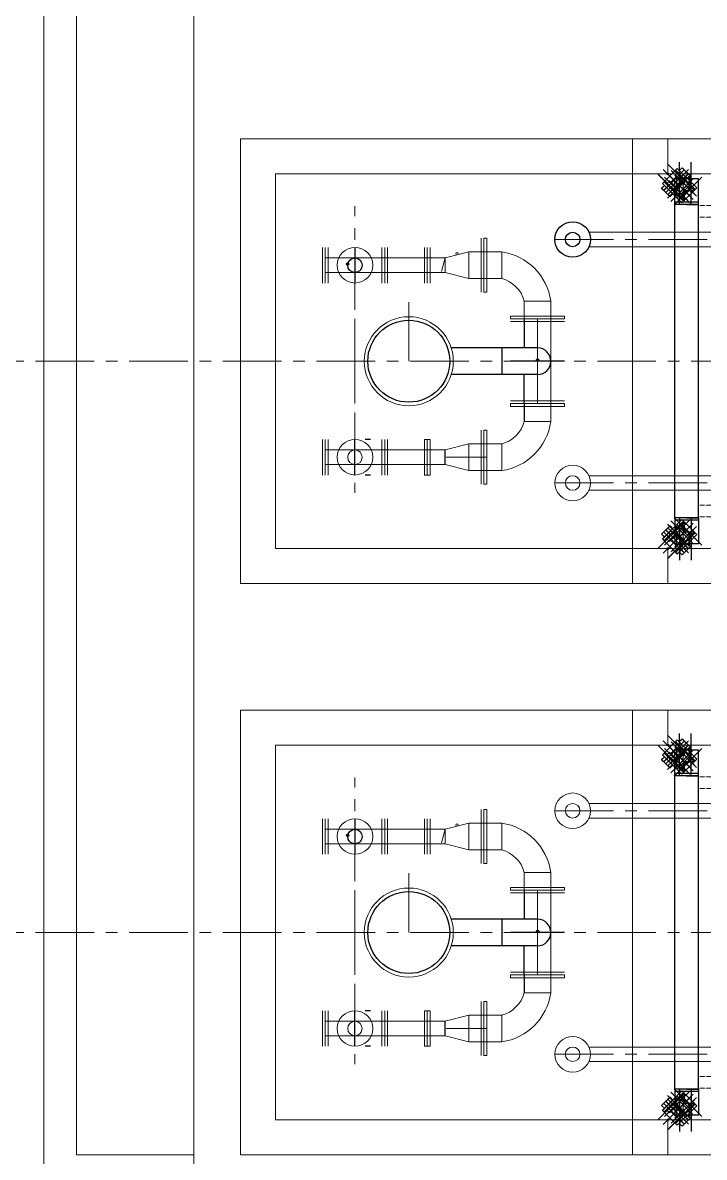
# Model space of a CAD drawing. Header units: inches. Extents: x 702888 to 852715, y 9845 to 271320.
# Drawn here: x 725723 to 728635, y 248924 to 253770 of the extents above; entities that cross this region are included whole.
import ezdxf

# ---------------------------------------------------------------- set-up
doc = ezdxf.new("R2010")
doc.units = ezdxf.units.IN
doc.header["$MEASUREMENT"] = 0
for name, pattern in [('CENTERX2', [4, 2.5, -0.5, 0.5, -0.5]), ('DASHED2', [0.375, 0.25, -0.125]), ('DASHEDX2', [1.5, 1, -0.5]), ('PHANTOM', [2.5, 1.25, -0.25, 0.25, -0.25, 0.25, -0.25])]:
    doc.linetypes.add(name, pattern=pattern)
doc.layers.get('0').update_dxf_attribs({"lineweight": 5})
for name, color, linetype in [('2 nb', 7, 'Continuous'), ('6nb', 230, 'Continuous'), ('stru pipe', 120, 'Continuous')]:
    doc.layers.add(name, color=color, linetype=linetype)
doc.layers.add('chain', color=2, linetype='Continuous', lineweight=5)

# ---------------------------------------------------------------- blocks, each defined once
blk = doc.blocks.new('A$C76b9bb42')
for p, q in [((14328.5667, 13988.6232), (14328.5667, 30625.3526)), ((14828.5667, 13988.6232), (14828.5667, 30550.7172)), ((15028.5667, 16428.6232), (15028.5667, 18328.6232)), ((15028.5667, 18328.6232), (31853.5667, 18328.6232)), ((15178.5667, 16578.6232), (15178.5667, 18178.6232)), ((15178.5667, 18178.6232), (31703.5667, 18178.6232)), ((15178.5667, 18178.6232), (15178.5667, 16578.6232)), ((16703.4794, 18178.6232), (16703.4794, 16578.6232)), ((31703.5667, 16578.6232), (15178.5667, 16578.6232)), ((31853.5667, 16428.6232), (15028.5667, 16428.6232)), ((15028.5667, 13988.6232), (15028.5667, 15888.6232)), ((15028.5667, 15888.6232), (31853.5667, 15888.6232)), ((15178.5667, 14138.6232), (15178.5667, 15738.6232)), ((15178.5667, 15738.6232), (31703.5667, 15738.6232)), ((15178.5667, 15738.6232), (15178.5667, 14138.6232)), ((16703.4794, 15738.6232), (16703.4794, 14138.6232)), ((31703.5667, 14138.6232), (15178.5667, 14138.6232)), ((31853.5667, 13988.6232), (15028.5667, 13988.6232))]:
    blk.add_line(p, q)
at = {"color": 3}
for p, q in [((16853.4794, 18328.6232), (16703.4794, 18328.6232)), ((16703.4794, 18328.6232), (16703.4794, 18178.6232)), ((16853.4794, 18328.6232), (16703.4794, 18328.6232)), ((16703.4794, 18328.6232), (16703.4794, 18178.6232)), ((16853.4794, 18178.6232), (16853.4794, 18328.6232)), ((16853.4794, 18178.6232), (16853.4794, 18328.6232)), ((16853.1372, 18221.0482), (16967.183, 18108.8272)), ((16703.4794, 18178.6232), (16853.4794, 18178.6232)), ((16703.4794, 18178.6232), (16853.4794, 18178.6232)), ((16811.0543, 18178.281), (16925.1001, 18066.06)), ((16815.5796, 18178.9094), (16813.4582, 18176.7881)), ((16922.3527, 18067.8937), (16813.4582, 18176.7881)), ((16849.5207, 18178.9094), (16815.5796, 18178.9094)), ((16943.5659, 18089.1069), (16834.6714, 18198.0013)), ((16836.7232, 18108.1286), (16923.6945, 18196.5141)), ((16845.633, 18099.3614), (16932.6043, 18187.7468)), ((16853.0562, 18175.3739), (16849.5207, 18178.9094)), ((16853.4794, 18178.6232), (16924.758, 18108.485)), ((16853.7633, 18217.0932), (16855.8847, 18219.2145)), ((16853.7633, 18217.0932), (16853.7633, 18183.1521)), ((16853.7633, 18178.9094), (16924.474, 18108.1988)), ((16854.5429, 18090.5941), (16941.5141, 18178.9796)), ((16964.7791, 18110.3201), (16855.8847, 18219.2145)), ((16893.7149, 18181.3843), (16883.8154, 18171.4848)), ((16886.9499, 18194.816), (16893.9637, 18201.9438)), ((16886.9499, 18194.816), (16949.3187, 18133.4451)), ((16887.3634, 18194.8318), (16894.4345, 18201.9029)), ((16887.3634, 18194.8318), (16970.4484, 18111.7468)), ((16893.9637, 18201.9438), (16956.3325, 18140.573)), ((16894.4345, 18201.9029), (16977.5195, 18118.8178)), ((16902.8736, 18193.1766), (16914.7847, 18205.2814)), ((16903.2733, 18193.064), (16915.2816, 18205.0724)), ((16905.041, 18177.1541), (16924.1205, 18196.2336)), ((16914.7847, 18205.2814), (16950.424, 18170.2123)), ((16915.2816, 18205.0724), (16950.637, 18169.717)), ((16922.7187, 18159.4765), (16941.7981, 18178.5559)), ((16839.6087, 18129.3995), (16827.6004, 18117.3911)), ((16839.7245, 18129.0007), (16827.8134, 18116.8959)), ((16837.841, 18145.3094), (16830.7699, 18138.2383)), ((16830.7699, 18138.2383), (16913.8549, 18055.1533)), ((16837.8285, 18144.8958), (16830.8147, 18137.7679)), ((16830.8147, 18137.7679), (16893.1834, 18076.3971)), ((16836.4392, 18108.5523), (16855.5186, 18127.6317)), ((16837.8285, 18144.8958), (16900.1973, 18083.5249)), ((16837.841, 18145.3094), (16920.926, 18062.2243)), ((16861.188, 18148.8574), (16851.2885, 18138.9579)), ((16894.422, 18115.6234), (16861.188, 18148.8574)), ((16889.4722, 18165.828), (16866.8448, 18143.2005)), ((16917.0494, 18138.2508), (16883.8154, 18171.4848)), ((16911.3925, 18143.9077), (16888.7651, 18121.2802)), ((16913.667, 18168.5016), (16916.7531, 18171.6379)), ((16913.8674, 18168.3028), (16916.9787, 18171.4141)), ((16926.9489, 18148.1503), (16917.0494, 18138.2508)), ((16938.5129, 18158.1075), (16950.424, 18170.2123)), ((16938.6286, 18157.7087), (16950.637, 18169.717)), ((16940.3964, 18141.7988), (16947.4675, 18148.8699)), ((16940.4089, 18142.2124), (16947.4227, 18149.3402)), ((16827.6004, 18117.3911), (16862.9557, 18082.0358)), ((16827.8134, 18116.8959), (16863.4527, 18081.8268)), ((16854.1169, 18090.8746), (16873.1963, 18109.9541)), ((16864.3699, 18118.8054), (16861.2587, 18115.6941)), ((16864.5703, 18118.6066), (16861.4843, 18115.4703)), ((16874.9641, 18094.0441), (16862.9557, 18082.0358)), ((16875.3638, 18093.9316), (16863.4527, 18081.8268)), ((16890.874, 18092.2764), (16883.8029, 18085.2053)), ((16891.2874, 18092.2922), (16884.2736, 18085.1643)), ((16894.422, 18115.6234), (16884.5225, 18105.7239)), ((16924.474, 18103.9561), (16920.9385, 18107.4917)), ((16924.474, 18103.9561), (16924.474, 18070.015)), ((16924.758, 18108.485), (16967.183, 18108.8272)), ((16925.1001, 18066.06), (16924.758, 18108.485)), ((16928.7167, 18108.1988), (16925.1811, 18111.7343)), ((16928.7167, 18108.1988), (16962.6578, 18108.1988)), ((16962.6578, 18108.1988), (16964.7791, 18110.3201)), ((16924.474, 18070.015), (16922.3527, 18067.8937)), ((16811.0543, 16578.9653), (16925.1001, 16691.1863)), ((16922.3527, 16689.3527), (16813.4582, 16580.4582)), ((16827.6004, 16639.8552), (16862.9557, 16675.2105)), ((16827.8134, 16640.3504), (16863.4527, 16675.4195)), ((16830.7699, 16619.008), (16913.8549, 16702.0931)), ((16830.8147, 16619.4784), (16893.1834, 16680.8493)), ((16837.8285, 16612.3505), (16900.1973, 16673.7214)), ((16837.841, 16611.937), (16920.926, 16695.022)), ((16874.9641, 16663.2022), (16862.9557, 16675.2105)), ((16875.3638, 16663.3147), (16863.4527, 16675.4195)), ((16890.874, 16664.97), (16883.8029, 16672.041)), ((16891.2874, 16664.9542), (16884.2736, 16672.082)), ((16924.474, 16687.2313), (16922.3527, 16689.3527)), ((16924.474, 16653.2902), (16924.474, 16687.2313)), ((16925.1001, 16691.1863), (16924.758, 16648.7613)), ((16839.6087, 16627.8468), (16827.6004, 16639.8552)), ((16839.7245, 16628.2457), (16827.8134, 16640.3504)), ((16943.5659, 16668.1395), (16834.6714, 16559.245)), ((16836.4392, 16648.694), (16855.5186, 16629.6146)), ((16836.7232, 16649.1177), (16923.6945, 16560.7322)), ((16845.633, 16657.885), (16932.6043, 16569.4995)), ((16853.1372, 16536.1981), (16967.183, 16648.4192)), ((16853.4794, 16578.6232), (16924.758, 16648.7613)), ((16853.7633, 16578.3369), (16924.474, 16649.0476)), ((16854.1169, 16666.3717), (16873.1963, 16647.2923)), ((16854.5429, 16666.6522), (16941.5141, 16578.2668)), ((16964.7791, 16646.9263), (16855.8847, 16538.0318)), ((16894.422, 16641.623), (16861.188, 16608.3889)), ((16864.3699, 16638.441), (16861.2587, 16641.5523)), ((16864.5703, 16638.6398), (16861.4843, 16641.776)), ((16894.422, 16641.623), (16884.5225, 16651.5225)), ((16886.9499, 16562.4304), (16949.3187, 16623.8012)), ((16887.3634, 16562.4145), (16970.4484, 16645.4996)), ((16911.3925, 16613.3387), (16888.7651, 16635.9661)), ((16894.4345, 16555.3435), (16977.5195, 16638.4285)), ((16924.474, 16653.2902), (16920.9385, 16649.7547)), ((16924.758, 16648.7613), (16967.183, 16648.4192)), ((16928.7167, 16649.0476), (16925.1811, 16645.512)), ((16928.7167, 16649.0476), (16962.6578, 16649.0476)), ((16962.6578, 16649.0476), (16964.7791, 16646.9263)), ((16703.4794, 16428.6232), (16703.4794, 16578.6232)), ((16703.4794, 16428.6232), (16703.4794, 16578.6232)), ((16703.4794, 16428.6232), (16703.4794, 16578.6232)), ((16703.4794, 16578.6232), (16853.4794, 16578.6232)), ((16703.4794, 16428.6232), (16703.4794, 16578.6232)), ((16703.4794, 16578.6232), (16853.4794, 16578.6232)), ((16815.5796, 16578.3369), (16813.4582, 16580.4582)), ((16849.5207, 16578.3369), (16815.5796, 16578.3369)), ((16837.841, 16611.937), (16830.7699, 16619.008)), ((16837.8285, 16612.3505), (16830.8147, 16619.4784)), ((16853.0562, 16581.8724), (16849.5207, 16578.3369)), ((16861.188, 16608.3889), (16851.2885, 16618.2884)), ((16853.4794, 16578.6232), (16853.4794, 16428.6232)), ((16853.4794, 16578.6232), (16853.4794, 16428.6232)), ((16853.4794, 16578.6232), (16853.4794, 16428.6232)), ((16853.4794, 16578.6232), (16853.4794, 16428.6232)), ((16853.7633, 16540.1531), (16853.7633, 16574.0943)), ((16889.4722, 16591.4184), (16866.8448, 16614.0458)), ((16917.0494, 16618.9955), (16883.8154, 16585.7615)), ((16893.7149, 16575.862), (16883.8154, 16585.7615)), ((16893.9637, 16555.3025), (16956.3325, 16616.6734)), ((16905.041, 16580.0922), (16924.1205, 16561.0128)), ((16913.667, 16588.7447), (16916.7531, 16585.6085)), ((16913.8674, 16588.9435), (16916.9787, 16585.8323)), ((16914.7847, 16551.965), (16950.424, 16587.034)), ((16915.2816, 16552.1739), (16950.637, 16587.5293)), ((16926.9489, 16609.096), (16917.0494, 16618.9955)), ((16922.7187, 16597.7699), (16941.7981, 16578.6905)), ((16938.5129, 16599.1388), (16950.424, 16587.034)), ((16938.6286, 16599.5376), (16950.637, 16587.5293)), ((16940.3964, 16615.4476), (16947.4675, 16608.3765)), ((16940.4089, 16615.034), (16947.4227, 16607.9061)), ((16853.7633, 16540.1531), (16855.8847, 16538.0318)), ((16886.9499, 16562.4304), (16893.9637, 16555.3025)), ((16887.3634, 16562.4145), (16894.4345, 16555.3435)), ((16902.8736, 16564.0698), (16914.7847, 16551.965)), ((16903.2733, 16564.1823), (16915.2816, 16552.1739)), ((16853.4794, 16428.6232), (16703.4794, 16428.6232)), ((16853.4794, 16428.6232), (16703.4794, 16428.6232)), ((16853.4794, 16428.6232), (16703.4794, 16428.6232)), ((16853.4794, 16428.6232), (16703.4794, 16428.6232)), ((16853.4794, 15888.6232), (16703.4794, 15888.6232)), ((16703.4794, 15888.6232), (16703.4794, 15738.6232)), ((16853.4794, 15888.6232), (16703.4794, 15888.6232)), ((16703.4794, 15888.6232), (16703.4794, 15738.6232)), ((16853.4794, 15738.6232), (16853.4794, 15888.6232)), ((16853.4794, 15738.6232), (16853.4794, 15888.6232)), ((16943.5659, 15649.1069), (16834.6714, 15758.0013)), ((16836.7232, 15668.1286), (16923.6945, 15756.5141)), ((16853.1372, 15781.0482), (16967.183, 15668.8272)), ((16853.7633, 15777.0932), (16855.8847, 15779.2145)), ((16853.7633, 15777.0932), (16853.7633, 15743.1521)), ((16964.7791, 15670.3201), (16855.8847, 15779.2145)), ((16886.9499, 15754.816), (16893.9637, 15761.9438)), ((16886.9499, 15754.816), (16949.3187, 15693.4451)), ((16887.3634, 15754.8318), (16894.4345, 15761.9029)), ((16887.3634, 15754.8318), (16970.4484, 15671.7468)), ((16893.9637, 15761.9438), (16956.3325, 15700.573)), ((16894.4345, 15761.9029), (16977.5195, 15678.8178)), ((16902.8736, 15753.1766), (16914.7847, 15765.2814)), ((16903.2733, 15753.064), (16915.2816, 15765.0724)), ((16905.041, 15737.1541), (16924.1205, 15756.2336)), ((16914.7847, 15765.2814), (16950.424, 15730.2123)), ((16915.2816, 15765.0724), (16950.637, 15729.717)), ((16703.4794, 15738.6232), (16853.4794, 15738.6232)), ((16703.4794, 15738.6232), (16853.4794, 15738.6232)), ((16811.0543, 15738.281), (16925.1001, 15626.06)), ((16815.5796, 15738.9094), (16813.4582, 15736.7881)), ((16922.3527, 15627.8937), (16813.4582, 15736.7881)), ((16849.5207, 15738.9094), (16815.5796, 15738.9094)), ((16837.841, 15705.3094), (16830.7699, 15698.2383)), ((16837.8285, 15704.8958), (16830.8147, 15697.7679)), ((16837.8285, 15704.8958), (16900.1973, 15643.5249)), ((16837.841, 15705.3094), (16920.926, 15622.2243)), ((16845.633, 15659.3614), (16932.6043, 15747.7468)), ((16853.0562, 15735.3739), (16849.5207, 15738.9094)), ((16861.188, 15708.8574), (16851.2885, 15698.9579)), ((16853.4794, 15738.6232), (16924.758, 15668.485)), ((16853.7633, 15738.9094), (16924.474, 15668.1988)), ((16854.5429, 15650.5941), (16941.5141, 15738.9796)), ((16894.422, 15675.6234), (16861.188, 15708.8574)), ((16889.4722, 15725.828), (16866.8448, 15703.2005)), ((16893.7149, 15741.3843), (16883.8154, 15731.4848)), ((16917.0494, 15698.2508), (16883.8154, 15731.4848)), ((16911.3925, 15703.9077), (16888.7651, 15681.2802)), ((16913.667, 15728.5016), (16916.7531, 15731.6379)), ((16913.8674, 15728.3028), (16916.9787, 15731.4141)), ((16926.9489, 15708.1503), (16917.0494, 15698.2508)), ((16922.7187, 15719.4765), (16941.7981, 15738.5559)), ((16938.5129, 15718.1075), (16950.424, 15730.2123)), ((16938.6286, 15717.7087), (16950.637, 15729.717)), ((16940.3964, 15701.7988), (16947.4675, 15708.8699)), ((16940.4089, 15702.2124), (16947.4227, 15709.3402)), ((16839.6087, 15689.3995), (16827.6004, 15677.3911)), ((16827.6004, 15677.3911), (16862.9557, 15642.0358)), ((16839.7245, 15689.0007), (16827.8134, 15676.8959)), ((16827.8134, 15676.8959), (16863.4527, 15641.8268)), ((16830.7699, 15698.2383), (16913.8549, 15615.1533)), ((16830.8147, 15697.7679), (16893.1834, 15636.3971)), ((16836.4392, 15668.5523), (16855.5186, 15687.6317)), ((16854.1169, 15650.8746), (16873.1963, 15669.9541)), ((16864.3699, 15678.8054), (16861.2587, 15675.6941)), ((16864.5703, 15678.6066), (16861.4843, 15675.4703)), ((16874.9641, 15654.0441), (16862.9557, 15642.0358)), ((16875.3638, 15653.9316), (16863.4527, 15641.8268)), ((16890.874, 15652.2764), (16883.8029, 15645.2053)), ((16891.2874, 15652.2922), (16884.2736, 15645.1643)), ((16894.422, 15675.6234), (16884.5225, 15665.7239)), ((16924.474, 15663.9561), (16920.9385, 15667.4917)), ((16924.474, 15663.9561), (16924.474, 15630.015)), ((16924.758, 15668.485), (16967.183, 15668.8272)), ((16925.1001, 15626.06), (16924.758, 15668.485)), ((16928.7167, 15668.1988), (16925.1811, 15671.7343)), ((16928.7167, 15668.1988), (16962.6578, 15668.1988)), ((16962.6578, 15668.1988), (16964.7791, 15670.3201)), ((16924.474, 15630.015), (16922.3527, 15627.8937)), ((16811.0543, 14138.9653), (16925.1001, 14251.1863)), ((16922.3527, 14249.3527), (16813.4582, 14140.4582)), ((16830.7699, 14179.008), (16913.8549, 14262.0931)), ((16837.841, 14171.937), (16920.926, 14255.022)), ((16924.474, 14247.2313), (16922.3527, 14249.3527)), ((16924.474, 14213.2902), (16924.474, 14247.2313)), ((16925.1001, 14251.1863), (16924.758, 14208.7613)), ((16827.6004, 14199.8552), (16862.9557, 14235.2105)), ((16839.6087, 14187.8468), (16827.6004, 14199.8552)), ((16827.8134, 14200.3504), (16863.4527, 14235.4195)), ((16839.7245, 14188.2457), (16827.8134, 14200.3504)), ((16830.8147, 14179.4784), (16893.1834, 14240.8493)), ((16943.5659, 14228.1395), (16834.6714, 14119.245)), ((16836.4392, 14208.694), (16855.5186, 14189.6146)), ((16836.7232, 14209.1177), (16923.6945, 14120.7322)), ((16837.8285, 14172.3505), (16900.1973, 14233.7214)), ((16845.633, 14217.885), (16932.6043, 14129.4995)), ((16853.1372, 14096.1981), (16967.183, 14208.4192)), ((16853.4794, 14138.6232), (16924.758, 14208.7613)), ((16853.7633, 14138.3369), (16924.474, 14209.0476)), ((16854.1169, 14226.3717), (16873.1963, 14207.2923)), ((16854.5429, 14226.6522), (16941.5141, 14138.2668)), ((16964.7791, 14206.9263), (16855.8847, 14098.0318)), ((16894.422, 14201.623), (16861.188, 14168.3889)), ((16864.3699, 14198.441), (16861.2587, 14201.5523)), ((16864.5703, 14198.6398), (16861.4843, 14201.776)), ((16874.9641, 14223.2022), (16862.9557, 14235.2105)), ((16875.3638, 14223.3147), (16863.4527, 14235.4195)), ((16890.874, 14224.97), (16883.8029, 14232.041)), ((16891.2874, 14224.9542), (16884.2736, 14232.082)), ((16894.422, 14201.623), (16884.5225, 14211.5225)), ((16887.3634, 14122.4145), (16970.4484, 14205.4996)), ((16894.4345, 14115.3435), (16977.5195, 14198.4285)), ((16924.474, 14213.2902), (16920.9385, 14209.7547)), ((16924.758, 14208.7613), (16967.183, 14208.4192)), ((16928.7167, 14209.0476), (16925.1811, 14205.512)), ((16928.7167, 14209.0476), (16962.6578, 14209.0476)), ((16962.6578, 14209.0476), (16964.7791, 14206.9263)), ((16837.841, 14171.937), (16830.7699, 14179.008)), ((16837.8285, 14172.3505), (16830.8147, 14179.4784)), ((16861.188, 14168.3889), (16851.2885, 14178.2884)), ((16889.4722, 14151.4184), (16866.8448, 14174.0458)), ((16917.0494, 14178.9955), (16883.8154, 14145.7615)), ((16886.9499, 14122.4304), (16949.3187, 14183.8012)), ((16911.3925, 14173.3387), (16888.7651, 14195.9661)), ((16893.9637, 14115.3025), (16956.3325, 14176.6734)), ((16926.9489, 14169.096), (16917.0494, 14178.9955)), ((16922.7187, 14157.7699), (16941.7981, 14138.6905)), ((16938.5129, 14159.1388), (16950.424, 14147.034)), ((16938.6286, 14159.5376), (16950.637, 14147.5293)), ((16940.3964, 14175.4476), (16947.4675, 14168.3765)), ((16940.4089, 14175.034), (16947.4227, 14167.9061)), ((16703.4794, 13988.6232), (16703.4794, 14138.6232)), ((16703.4794, 13988.6232), (16703.4794, 14138.6232)), ((16703.4794, 13988.6232), (16703.4794, 14138.6232)), ((16703.4794, 14138.6232), (16853.4794, 14138.6232)), ((16703.4794, 13988.6232), (16703.4794, 14138.6232)), ((16703.4794, 14138.6232), (16853.4794, 14138.6232)), ((16815.5796, 14138.3369), (16813.4582, 14140.4582)), ((16849.5207, 14138.3369), (16815.5796, 14138.3369)), ((16853.0562, 14141.8724), (16849.5207, 14138.3369)), ((16853.4794, 14138.6232), (16853.4794, 13988.6232)), ((16853.4794, 14138.6232), (16853.4794, 13988.6232)), ((16853.4794, 14138.6232), (16853.4794, 13988.6232)), ((16853.4794, 14138.6232), (16853.4794, 13988.6232)), ((16853.7633, 14100.1531), (16853.7633, 14134.0943)), ((16893.7149, 14135.862), (16883.8154, 14145.7615)), ((16886.9499, 14122.4304), (16893.9637, 14115.3025)), ((16887.3634, 14122.4145), (16894.4345, 14115.3435)), ((16902.8736, 14124.0698), (16914.7847, 14111.965)), ((16903.2733, 14124.1823), (16915.2816, 14112.1739)), ((16905.041, 14140.0922), (16924.1205, 14121.0128)), ((16913.667, 14148.7447), (16916.7531, 14145.6085)), ((16913.8674, 14148.9435), (16916.9787, 14145.8323)), ((16914.7847, 14111.965), (16950.424, 14147.034)), ((16915.2816, 14112.1739), (16950.637, 14147.5293)), ((16853.7633, 14100.1531), (16855.8847, 14098.0318)), ((16853.4794, 13988.6232), (16703.4794, 13988.6232)), ((16853.4794, 13988.6232), (16703.4794, 13988.6232)), ((16853.4794, 13988.6232), (16703.4794, 13988.6232)), ((16853.4794, 13988.6232), (16703.4794, 13988.6232))]:
    blk.add_line(p, q, dxfattribs=at)
at = {"color": 1, "linetype": 'CENTERX2', "ltscale": 100}
for p, q in [((16845.2781, 18099.7135), (16932.9593, 18187.3947)), ((16932.9593, 18187.3947), (16845.2781, 18099.7135)), ((16867.9055, 18193.0516), (16966.3204, 18094.6366)), ((16932.9593, 18187.3947), (16942.7318, 18197.1673)), ((16839.6212, 18164.7673), (16938.0361, 18066.3523)), ((16945.9453, 18168.5609), (16852.4954, 18075.111)), ((16861.188, 18143.2005), (16948.8692, 18055.5193)), ((16960.0875, 18154.4188), (16866.6375, 18060.9688)), ((16878.254, 18154.4188), (16963.0113, 18069.6614)), ((16998.7202, 18164.7673), (16880.7796, 18046.8267)), ((16885.5831, 18111.7343), (16920.9385, 18147.0896)), ((16887.3509, 18109.9665), (16922.7062, 18145.3219)), ((16889.1187, 18108.1988), (16924.474, 18143.5541)), ((16890.8864, 18113.5021), (16890.8864, 18168.5609)), ((16892.3961, 18168.5609), (16977.1535, 18083.8036)), ((16901.493, 18095.8244), (16936.8484, 18131.1797)), ((16919.1707, 18085.2178), (16919.1707, 18141.7863)), ((16947.455, 18113.5021), (16947.455, 18168.5609)), ((16913.8674, 18083.45), (16949.2227, 18118.8054)), ((16915.6352, 18081.6823), (16950.9905, 18117.0376)), ((16917.4029, 18079.9145), (16952.7583, 18115.2698)), ((15517.5667, 17197.6232), (15517.5667, 18041.2142)), ((16080.5667, 17903.6232), (16068.5667, 17903.6232)), ((16371.5667, 17898.6232), (31203.523, 17898.6232)), ((15517.5667, 17559.6232), (15517.5667, 16816.0322)), ((16182.5667, 17559.6232), (16182.5667, 17571.6232)), ((16297.5667, 17197.6232), (16297.5667, 17571.6232)), ((16297.5667, 17559.6232), (16297.5667, 17185.6232)), ((19203.523, 17378.6232), (13263.0473, 17378.6232)), ((16182.5667, 17197.6232), (16182.5667, 17185.6232)), ((16080.5667, 16968.6232), (15907.6033, 16968.6232)), ((16080.5667, 16853.6232), (16068.5667, 16853.6232)), ((16371.5667, 16858.6232), (31203.523, 16858.6232)), ((16839.6212, 16592.479), (16938.0361, 16690.894)), ((16945.9453, 16588.6854), (16852.4954, 16682.1354)), ((16861.188, 16614.0458), (16948.8692, 16701.727)), ((16960.0875, 16602.8275), (16866.6375, 16696.2775)), ((16878.254, 16602.8275), (16963.0113, 16687.5849)), ((16998.7202, 16592.479), (16880.7796, 16710.4196)), ((16892.3961, 16588.6854), (16977.1535, 16673.4428)), ((16913.8674, 16673.7963), (16949.2227, 16638.441)), ((16915.6352, 16675.5641), (16950.9905, 16640.2087)), ((16917.4029, 16677.3318), (16952.7583, 16641.9765)), ((16919.1707, 16672.0285), (16919.1707, 16615.46)), ((16845.2781, 16657.5329), (16932.9593, 16569.8516)), ((16932.9593, 16569.8516), (16845.2781, 16657.5329)), ((16867.9055, 16564.1948), (16966.3204, 16662.6097)), ((16885.5831, 16645.512), (16920.9385, 16610.1567)), ((16887.3509, 16647.2798), (16922.7062, 16611.9245)), ((16889.1187, 16649.0476), (16924.474, 16613.6922)), ((16890.8864, 16643.7443), (16890.8864, 16588.6854)), ((16901.493, 16661.4219), (16936.8484, 16626.0666)), ((16947.455, 16643.7443), (16947.455, 16588.6854)), ((16932.9593, 16569.8516), (16942.7318, 16560.0791)), ((16867.9055, 15753.0516), (16966.3204, 15654.6366)), ((16932.9593, 15747.3947), (16942.7318, 15757.1673)), ((16839.6212, 15724.7673), (16938.0361, 15626.3523)), ((16845.2781, 15659.7135), (16932.9593, 15747.3947)), ((16932.9593, 15747.3947), (16845.2781, 15659.7135)), ((16945.9453, 15728.5609), (16852.4954, 15635.111)), ((16861.188, 15703.2005), (16948.8692, 15615.5193)), ((16960.0875, 15714.4188), (16866.6375, 15620.9688)), ((16878.254, 15714.4188), (16963.0113, 15629.6614)), ((16998.7202, 15724.7673), (16880.7796, 15606.8267)), ((16885.5831, 15671.7343), (16920.9385, 15707.0896)), ((16887.3509, 15669.9665), (16922.7062, 15705.3219)), ((16889.1187, 15668.1988), (16924.474, 15703.5541)), ((16890.8864, 15673.5021), (16890.8864, 15728.5609)), ((16892.3961, 15728.5609), (16977.1535, 15643.8036)), ((16919.1707, 15645.2178), (16919.1707, 15701.7863)), ((16947.455, 15673.5021), (16947.455, 15728.5609)), ((16901.493, 15655.8244), (16936.8484, 15691.1797)), ((16913.8674, 15643.45), (16949.2227, 15678.8054)), ((16915.6352, 15641.6823), (16950.9905, 15677.0376)), ((16917.4029, 15639.9145), (16952.7583, 15675.2698)), ((15517.5667, 14757.6232), (15517.5667, 15601.2142)), ((16080.5667, 15463.6232), (16068.5667, 15463.6232)), ((16371.5667, 15458.6232), (31522.4679, 15458.6232)), ((15517.5667, 15119.6232), (15517.5667, 14376.0322)), ((16182.5667, 15119.6232), (16182.5667, 15131.6232)), ((16297.5667, 14757.6232), (16297.5667, 15131.6232)), ((16297.5667, 15119.6232), (16297.5667, 14745.6232)), ((19203.523, 14938.6232), (13263.0473, 14938.6232)), ((16182.5667, 14757.6232), (16182.5667, 14745.6232)), ((16080.5667, 14528.6232), (15907.6033, 14528.6232)), ((16080.5667, 14413.6232), (16068.5667, 14413.6232)), ((16371.5667, 14418.6232), (31522.4679, 14418.6232)), ((16839.6212, 14152.479), (16938.0361, 14250.894)), ((16861.188, 14174.0458), (16948.8692, 14261.727)), ((16960.0875, 14162.8275), (16866.6375, 14256.2775)), ((16878.254, 14162.8275), (16963.0113, 14247.5849)), ((16998.7202, 14152.479), (16880.7796, 14270.4196)), ((16845.2781, 14217.5329), (16932.9593, 14129.8516)), ((16932.9593, 14129.8516), (16845.2781, 14217.5329)), ((16945.9453, 14148.6854), (16852.4954, 14242.1354)), ((16867.9055, 14124.1948), (16966.3204, 14222.6097)), ((16885.5831, 14205.512), (16920.9385, 14170.1567)), ((16887.3509, 14207.2798), (16922.7062, 14171.9245)), ((16889.1187, 14209.0476), (16924.474, 14173.6922)), ((16890.8864, 14203.7443), (16890.8864, 14148.6854)), ((16892.3961, 14148.6854), (16977.1535, 14233.4428)), ((16901.493, 14221.4219), (16936.8484, 14186.0666)), ((16913.8674, 14233.7963), (16949.2227, 14198.441)), ((16915.6352, 14235.5641), (16950.9905, 14200.2087)), ((16917.4029, 14237.3318), (16952.7583, 14201.9765)), ((16919.1707, 14232.0285), (16919.1707, 14175.46)), ((16947.455, 14203.7443), (16947.455, 14148.6854)), ((16932.9593, 14129.8516), (16942.7318, 14120.0791))]:
    blk.add_line(p, q, dxfattribs=at)
at = {"linetype": 'DASHED2', "ltscale": 300}
blk.add_line((14828.5667, 13988.6232), (14828.5667, 10466.4117), dxfattribs=at)
at = {"color": 152, "true_color": 0x2776bb}
blk.add_lwpolyline([(14188.076, 27371.1859), (14188.076, 3713.1859), (100628.5667, 3713.1859), (100628.5667, 27371.1859)], close=True, dxfattribs=at)
at = {"layer": '2 nb'}
for p, q in [((15517.5667, 17864.6232), (15517.5667, 17712.6232)), ((15517.5667, 16892.6232), (15517.5667, 17044.6232)), ((15517.5667, 15424.6232), (15517.5667, 15272.6232)), ((15517.5667, 14452.6232), (15517.5667, 14604.6232))]:
    blk.add_line(p, q, dxfattribs=at)
for centre, radius in [((16447.5667, 17898.6232), 76), ((16447.5667, 17898.6232), 76), ((16447.5667, 17898.6232), 31), ((16447.5667, 17898.6232), 31), ((15486.5667, 17793.6232), 5), ((15517.5667, 17788.6232), 31), ((16297.5667, 17383.6232), 5), ((15517.5667, 15348.6232), 31), ((15486.5667, 15353.6232), 5), ((16297.5667, 14943.6232), 5)]:
    blk.add_circle(centre, radius, dxfattribs=at)
at = {"layer": '6nb'}
for p, q in [((16903.4794, 18048.6232), (16903.4794, 18228.6232)), ((16953.4794, 18048.6232), (16953.4794, 18228.6232)), ((16924.758, 18108.485), (16956.3325, 18140.573)), ((16924.758, 18108.485), (16893.1834, 18076.3971)), ((15584.5667, 17044.6232), (15560.5667, 17044.6232)), ((15902.5667, 16937.6232), (15902.5667, 16999.6232)), ((15584.5667, 16892.6232), (15560.5667, 16892.6232)), ((16924.758, 16648.7613), (16893.1834, 16680.8493)), ((16903.4794, 16708.6232), (16903.4794, 16528.6232)), ((16953.4794, 16708.6232), (16953.4794, 16528.6232)), ((16924.758, 16648.7613), (16956.3325, 16616.6734)), ((16903.4794, 15608.6232), (16903.4794, 15788.6232)), ((16953.4794, 15608.6232), (16953.4794, 15788.6232)), ((16924.758, 15668.485), (16893.1834, 15636.3971)), ((16924.758, 15668.485), (16956.3325, 15700.573)), ((15584.5667, 14604.6232), (15560.5667, 14604.6232)), ((15902.5667, 14497.6232), (15902.5667, 14559.6232)), ((15584.5667, 14452.6232), (15560.5667, 14452.6232)), ((16903.4794, 14268.6232), (16903.4794, 14088.6232)), ((16953.4794, 14268.6232), (16953.4794, 14088.6232)), ((16924.758, 14208.7613), (16893.1834, 14240.8493)), ((16924.758, 14208.7613), (16956.3325, 14176.6734))]:
    blk.add_line(p, q, dxfattribs=at)
for centre in [(15747.5667, 17378.6232), (15747.5667, 14938.6232)]:
    blk.add_circle(centre, 175, dxfattribs=at)
at = {"layer": 'chain', "color": 7, "linetype": 'Continuous'}
for p, q in [((16703.4794, 18178.6232), (16703.4794, 18328.6232)), ((16703.4794, 18178.6232), (16703.4794, 18328.6232)), ((15747.5667, 17378.6232), (15747.5667, 17631.5154)), ((16703.4794, 16578.6232), (16703.4794, 16428.6232)), ((16703.4794, 16578.6232), (16703.4794, 16428.6232)), ((16703.4794, 16578.6232), (16703.4794, 16428.6232)), ((16703.4794, 16578.6232), (16703.4794, 16428.6232)), ((16703.4794, 15738.6232), (16703.4794, 15888.6232)), ((16703.4794, 15738.6232), (16703.4794, 15888.6232)), ((15747.5667, 14938.6232), (15747.5667, 15191.5154)), ((16703.4794, 14138.6232), (16703.4794, 13988.6232)), ((16703.4794, 14138.6232), (16703.4794, 13988.6232)), ((16703.4794, 14138.6232), (16703.4794, 13988.6232)), ((16703.4794, 14138.6232), (16703.4794, 13988.6232)), ((14328.5667, 13988.6232), (14828.5667, 13988.6232))]:
    blk.add_line(p, q, dxfattribs=at)
at = {"layer": 'chain', "color": 5, "linetype": 'DASHEDX2'}
for p, q in [((16984.5781, 18043.6232), (31422.4679, 18043.6232)), ((16984.5781, 17993.6232), (31422.4679, 17993.6232)), ((16984.5781, 16763.6232), (31422.4679, 16763.6232)), ((16984.5781, 16713.6232), (31422.4679, 16713.6232)), ((16984.5781, 15603.6232), (31422.4679, 15603.6232)), ((16984.5781, 15553.6232), (31422.4679, 15553.6232)), ((16984.5781, 14323.6232), (31422.4679, 14323.6232)), ((16984.5781, 14273.6232), (31422.4679, 14273.6232))]:
    blk.add_line(p, q, dxfattribs=at)
at = {"layer": 'chain', "color": 3}
for p, q in [((16056.5667, 17673.6232), (16056.5667, 17903.6232)), ((16068.5667, 17673.6232), (16068.5667, 17903.6232)), ((16080.5667, 17673.6232), (16080.5667, 17903.6232)), ((16516.9569, 17929.6232), (31422.4679, 17929.6232)), ((15378.5667, 17864.6232), (15378.5667, 17712.6232)), ((15390.5667, 17864.6232), (15390.5667, 17712.6232)), ((15390.5667, 17864.6232), (15390.5667, 17712.6232)), ((15402.5667, 17864.6232), (15402.5667, 17712.6232)), ((15632.5667, 17864.6232), (15632.5667, 17712.6232)), ((15644.5667, 17864.6232), (15644.5667, 17712.6232)), ((15656.5667, 17864.6232), (15656.5667, 17712.6232)), ((15814.5667, 17864.6232), (15814.5667, 17712.6232)), ((15826.5667, 17864.6232), (15826.5667, 17712.6232)), ((15838.5667, 17864.6232), (15838.5667, 17712.6232)), ((16004.5667, 17845.6232), (15902.5667, 17819.6232)), ((16004.5667, 17731.6232), (16004.5667, 17845.6232)), ((16144.5667, 17845.6232), (16004.5667, 17845.6232)), ((16144.5667, 17731.8074), (16144.5667, 17845.6232)), ((16516.9569, 17867.6232), (31422.4679, 17867.6232)), ((15390.5667, 17819.6232), (15902.5667, 17819.6232)), ((15902.5667, 17819.6232), (15887.7269, 17761.4058)), ((15902.5667, 17757.6232), (15902.5667, 17819.6232)), ((15390.5667, 17757.6232), (15902.5667, 17757.6232)), ((16004.5667, 17731.6232), (15902.5667, 17757.6232)), ((16145.2451, 17731.6232), (16004.5667, 17731.6232)), ((16080.5667, 17673.6232), (16068.5667, 17673.6232)), ((16240.5667, 17559.6232), (16240.5667, 17635.8069)), ((16354.4087, 17635.6232), (16240.6159, 17635.6232)), ((16354.5667, 17559.6232), (16354.5667, 17635.6232)), ((16412.5667, 17571.6232), (16182.5667, 17571.6232)), ((16412.5667, 17559.6232), (16182.5667, 17559.6232)), ((16412.5667, 17559.6232), (16182.5667, 17559.6232)), ((16412.5667, 17547.6232), (16182.5667, 17547.6232)), ((16354.5667, 17559.6232), (16354.5667, 17378.6232)), ((16412.5667, 17559.6232), (16412.5667, 17571.6232)), ((16354.5667, 17197.6232), (16354.5667, 17378.6232)), ((16412.5667, 17209.6232), (16182.5667, 17209.6232)), ((16412.5667, 17197.6232), (16182.5667, 17197.6232)), ((16412.5667, 17197.6232), (16182.5667, 17197.6232)), ((16412.5667, 17185.6232), (16182.5667, 17185.6232)), ((16354.5667, 17197.6232), (16354.5667, 17121.6232)), ((16412.5667, 17197.6232), (16412.5667, 17185.6232)), ((16354.4087, 17121.6232), (16240.6159, 17121.6232)), ((16056.5667, 17083.6232), (16056.5667, 16853.6232)), ((16068.5667, 17083.6232), (16068.5667, 16853.6232)), ((16080.5667, 17083.6232), (16068.5667, 17083.6232)), ((16080.5667, 17083.6232), (16080.5667, 16853.6232)), ((15378.5667, 16892.6232), (15378.5667, 17044.6232)), ((15390.5667, 16892.6232), (15390.5667, 17044.6232)), ((15390.5667, 16892.6232), (15390.5667, 17044.6232)), ((15402.5667, 16892.6232), (15402.5667, 17044.6232)), ((15632.5667, 16892.6232), (15632.5667, 17044.6232)), ((15644.5667, 16892.6232), (15644.5667, 17044.6232)), ((15656.5667, 16892.6232), (15656.5667, 17044.6232)), ((15814.5667, 17044.6232), (15838.5667, 17044.6232)), ((15814.5667, 16892.6232), (15814.5667, 17044.6232)), ((15826.5667, 16892.6232), (15826.5667, 17044.6232)), ((15838.5667, 16892.6232), (15838.5667, 17044.6232)), ((16004.5667, 17025.6232), (15902.5667, 16999.6232)), ((16004.5667, 17025.6232), (16004.5667, 16911.6232)), ((16145.2451, 17025.6232), (16004.5667, 17025.6232)), ((16144.5667, 17025.439), (16144.5667, 16911.6232)), ((15390.5667, 16999.6232), (15902.5667, 16999.6232)), ((15902.5667, 16937.6232), (15902.5667, 16999.6232)), ((15390.5667, 16937.6232), (15902.5667, 16937.6232)), ((16004.5667, 16911.6232), (15902.5667, 16937.6232)), ((15814.5667, 16892.6232), (15838.5667, 16892.6232)), ((16144.5667, 16911.6232), (16004.5667, 16911.6232)), ((16516.9569, 16889.6232), (31368.6328, 16889.6232)), ((16516.9569, 16827.6232), (31368.6328, 16827.6232)), ((16056.5667, 15233.6232), (16056.5667, 15463.6232)), ((16068.5667, 15233.6232), (16068.5667, 15463.6232)), ((16080.5667, 15233.6232), (16080.5667, 15463.6232)), ((16516.9569, 15489.6232), (31422.4679, 15489.6232)), ((15378.5667, 15424.6232), (15378.5667, 15272.6232)), ((15390.5667, 15424.6232), (15390.5667, 15272.6232)), ((15390.5667, 15424.6232), (15390.5667, 15272.6232)), ((15402.5667, 15424.6232), (15402.5667, 15272.6232)), ((15632.5667, 15424.6232), (15632.5667, 15272.6232)), ((15644.5667, 15424.6232), (15644.5667, 15272.6232)), ((15656.5667, 15424.6232), (15656.5667, 15272.6232)), ((15814.5667, 15424.6232), (15814.5667, 15272.6232)), ((15826.5667, 15424.6232), (15826.5667, 15272.6232)), ((15838.5667, 15424.6232), (15838.5667, 15272.6232)), ((16516.9569, 15427.6232), (31422.4679, 15427.6232)), ((15390.5667, 15379.6232), (15902.5667, 15379.6232)), ((15902.5667, 15379.6232), (15887.7269, 15321.4058)), ((16004.5667, 15405.6232), (15902.5667, 15379.6232)), ((15902.5667, 15317.6232), (15902.5667, 15379.6232)), ((16004.5667, 15291.6232), (16004.5667, 15405.6232)), ((16144.5667, 15405.6232), (16004.5667, 15405.6232)), ((16144.5667, 15291.8074), (16144.5667, 15405.6232)), ((15390.5667, 15317.6232), (15902.5667, 15317.6232)), ((16004.5667, 15291.6232), (15902.5667, 15317.6232)), ((16145.2451, 15291.6232), (16004.5667, 15291.6232)), ((16080.5667, 15233.6232), (16068.5667, 15233.6232)), ((16240.5667, 15119.6232), (16240.5667, 15195.8069)), ((16354.4087, 15195.6232), (16240.6159, 15195.6232)), ((16354.5667, 15119.6232), (16354.5667, 15195.6232)), ((16412.5667, 15131.6232), (16182.5667, 15131.6232)), ((16412.5667, 15119.6232), (16182.5667, 15119.6232)), ((16412.5667, 15119.6232), (16182.5667, 15119.6232)), ((16354.5667, 15119.6232), (16354.5667, 14938.6232)), ((16412.5667, 15119.6232), (16412.5667, 15131.6232)), ((16412.5667, 15107.6232), (16182.5667, 15107.6232)), ((16354.5667, 14757.6232), (16354.5667, 14938.6232)), ((16412.5667, 14769.6232), (16182.5667, 14769.6232)), ((16412.5667, 14757.6232), (16182.5667, 14757.6232)), ((16412.5667, 14757.6232), (16182.5667, 14757.6232)), ((16412.5667, 14745.6232), (16182.5667, 14745.6232)), ((16354.5667, 14757.6232), (16354.5667, 14681.6232)), ((16412.5667, 14757.6232), (16412.5667, 14745.6232)), ((16056.5667, 14643.6232), (16056.5667, 14413.6232)), ((16068.5667, 14643.6232), (16068.5667, 14413.6232)), ((16080.5667, 14643.6232), (16068.5667, 14643.6232)), ((16080.5667, 14643.6232), (16080.5667, 14413.6232)), ((16354.4087, 14681.6232), (16240.6159, 14681.6232)), ((15378.5667, 14452.6232), (15378.5667, 14604.6232)), ((15390.5667, 14452.6232), (15390.5667, 14604.6232)), ((15390.5667, 14452.6232), (15390.5667, 14604.6232)), ((15402.5667, 14452.6232), (15402.5667, 14604.6232)), ((15632.5667, 14452.6232), (15632.5667, 14604.6232)), ((15644.5667, 14452.6232), (15644.5667, 14604.6232)), ((15656.5667, 14452.6232), (15656.5667, 14604.6232)), ((15814.5667, 14604.6232), (15838.5667, 14604.6232)), ((15814.5667, 14452.6232), (15814.5667, 14604.6232)), ((15826.5667, 14452.6232), (15826.5667, 14604.6232)), ((15838.5667, 14452.6232), (15838.5667, 14604.6232)), ((15390.5667, 14559.6232), (15902.5667, 14559.6232)), ((16004.5667, 14585.6232), (15902.5667, 14559.6232)), ((15902.5667, 14497.6232), (15902.5667, 14559.6232)), ((16004.5667, 14585.6232), (16004.5667, 14471.6232)), ((16145.2451, 14585.6232), (16004.5667, 14585.6232)), ((16144.5667, 14585.439), (16144.5667, 14471.6232)), ((15390.5667, 14497.6232), (15902.5667, 14497.6232)), ((16004.5667, 14471.6232), (15902.5667, 14497.6232)), ((15814.5667, 14452.6232), (15838.5667, 14452.6232)), ((16144.5667, 14471.6232), (16004.5667, 14471.6232)), ((16516.9569, 14449.6232), (31368.6328, 14449.6232)), ((16516.9569, 14387.6232), (31368.6328, 14387.6232))]:
    blk.add_line(p, q, dxfattribs=at)
for centre, radius in [((16447.5667, 17898.6232), 76), ((16447.5667, 17898.6232), 31), ((15517.5667, 17788.6232), 76), ((15953.5667, 17837.6232), 5), ((15517.5667, 16968.6232), 76), ((15517.5667, 16968.6232), 31), ((16447.5667, 16858.6232), 76), ((16447.5667, 16858.6232), 31), ((16447.5667, 15458.6232), 76), ((16447.5667, 15458.6232), 76), ((16447.5667, 15458.6232), 76), ((16447.5667, 15458.6232), 31), ((16447.5667, 15458.6232), 31), ((16447.5667, 15458.6232), 31), ((15517.5667, 15348.6232), 76), ((15953.5667, 15397.6232), 5), ((15517.5667, 14528.6232), 76), ((15517.5667, 14528.6232), 31), ((16447.5667, 14418.6232), 76), ((16447.5667, 14418.6232), 31)]:
    blk.add_circle(centre, radius, dxfattribs=at)
at = {"layer": 'chain', "color": 7, "linetype": 'Continuous'}
for centre in [(15747.5667, 17378.6232), (15747.5667, 14938.6232)]:
    blk.add_circle(centre, 190, dxfattribs=at)
at = {"layer": 'chain', "color": 3}
for centre, radius, start, end in [((16109.2829, 17600.5238), 247.626, 8.1487505, 81.8081449), ((16109.2829, 17600.5238), 135.9424, 14.9628811, 74.9566609), ((16109.2829, 17156.7226), 135.9424, 285.0433391, 345.0371189), ((16109.2829, 17156.7226), 247.626, 278.1918551, 351.8512495), ((16109.2829, 15160.5238), 247.626, 8.1487505, 81.8081449), ((16109.2829, 15160.5238), 135.9424, 14.9628811, 74.9566609), ((16109.2829, 14716.7226), 135.9424, 285.0433391, 345.0371189), ((16109.2829, 14716.7226), 247.626, 278.1918551, 351.8512495)]:
    blk.add_arc(centre, radius, start, end, dxfattribs=at)
at = {"layer": 'stru pipe'}
for p, q in [((16830.7699, 18138.2383), (16894.4345, 18201.9029)), ((16853.0562, 18175.3739), (16857.2989, 18179.6165)), ((16884.5781, 18048.0094), (16884.5781, 18158.0094)), ((16984.5781, 18158.0094), (16884.5781, 18158.0094)), ((16913.8674, 18140.0186), (16917.4029, 18136.483)), ((16920.9385, 18147.0896), (16924.474, 18143.5541)), ((16984.5781, 18048.0094), (16984.5781, 18158.0094)), ((16885.5831, 18111.7343), (16889.1187, 18108.1988)), ((16892.6542, 18118.8054), (16896.1897, 18115.2698)), ((16913.8549, 18055.1533), (16977.5195, 18118.8178)), ((16913.8674, 18083.45), (16917.4029, 18079.9145)), ((16920.9385, 18107.4917), (16925.1811, 18111.7343)), ((16920.9385, 18090.5211), (16924.474, 18086.9856)), ((16942.1517, 18111.7343), (16945.6872, 18108.1988)), ((16949.2227, 18118.8054), (16952.7583, 18115.2698)), ((16984.5781, 18058.0094), (16884.5781, 18058.0094)), ((16884.5781, 16709.2369), (16884.5781, 18048.0094)), ((16984.5781, 18048.0094), (16884.5781, 18048.0094)), ((16934.5781, 18048.0094), (16984.5781, 18048.0094)), ((16984.5781, 16709.2369), (16984.5781, 18048.0094)), ((16240.5667, 17559.6232), (16240.5667, 17435.6232)), ((16297.5667, 17435.6232), (15928.8151, 17435.6232)), ((16144.5667, 17435.6232), (16144.5667, 17321.6232)), ((16412.5667, 17378.6232), (16182.5667, 17378.6232)), ((16412.5667, 17378.6232), (16182.5667, 17378.6232)), ((16297.5667, 17321.6232), (15928.8151, 17321.6232)), ((16240.5667, 17197.6232), (16240.5667, 17321.6232)), ((16240.5667, 17197.6232), (16240.5667, 17121.4394)), ((16884.5781, 16709.2369), (16884.5781, 16599.2369)), ((16984.5781, 16709.2369), (16884.5781, 16709.2369)), ((16984.5781, 16699.2369), (16884.5781, 16699.2369)), ((16913.8549, 16702.0931), (16977.5195, 16638.4285)), ((16913.8674, 16673.7963), (16917.4029, 16677.3318)), ((16920.9385, 16666.7252), (16924.474, 16670.2608)), ((16934.5781, 16709.2369), (16984.5781, 16709.2369)), ((16984.5781, 16709.2369), (16984.5781, 16599.2369)), ((16885.5831, 16645.512), (16889.1187, 16649.0476)), ((16892.6542, 16638.441), (16896.1897, 16641.9765)), ((16920.9385, 16649.7547), (16925.1811, 16645.512)), ((16942.1517, 16645.512), (16945.6872, 16649.0476)), ((16949.2227, 16638.441), (16952.7583, 16641.9765)), ((16830.7699, 16619.008), (16894.4345, 16555.3435)), ((16853.0562, 16581.8724), (16857.2989, 16577.6298)), ((16984.5781, 16599.2369), (16884.5781, 16599.2369)), ((16913.8674, 16617.2278), (16917.4029, 16620.7633)), ((16920.9385, 16610.1567), (16924.474, 16613.6922)), ((16830.7699, 15698.2383), (16894.4345, 15761.9029)), ((16853.0562, 15735.3739), (16857.2989, 15739.6165)), ((16884.5781, 15608.0094), (16884.5781, 15718.0094)), ((16984.5781, 15718.0094), (16884.5781, 15718.0094)), ((16920.9385, 15707.0896), (16924.474, 15703.5541)), ((16984.5781, 15608.0094), (16984.5781, 15718.0094)), ((16885.5831, 15671.7343), (16889.1187, 15668.1988)), ((16892.6542, 15678.8054), (16896.1897, 15675.2698)), ((16913.8549, 15615.1533), (16977.5195, 15678.8178)), ((16913.8674, 15700.0186), (16917.4029, 15696.483)), ((16920.9385, 15667.4917), (16925.1811, 15671.7343)), ((16942.1517, 15671.7343), (16945.6872, 15668.1988)), ((16949.2227, 15678.8054), (16952.7583, 15675.2698)), ((16984.5781, 15618.0094), (16884.5781, 15618.0094)), ((16884.5781, 14269.2369), (16884.5781, 15608.0094)), ((16984.5781, 15608.0094), (16884.5781, 15608.0094)), ((16913.8674, 15643.45), (16917.4029, 15639.9145)), ((16920.9385, 15650.5211), (16924.474, 15646.9856)), ((16934.5781, 15608.0094), (16984.5781, 15608.0094)), ((16984.5781, 14269.2369), (16984.5781, 15608.0094)), ((16240.5667, 15119.6232), (16240.5667, 14995.6232)), ((16297.5667, 14995.6232), (15928.8151, 14995.6232)), ((16144.5667, 14995.6232), (16144.5667, 14881.6232)), ((16412.5667, 14938.6232), (16182.5667, 14938.6232)), ((16412.5667, 14938.6232), (16182.5667, 14938.6232)), ((16297.5667, 14881.6232), (15928.8151, 14881.6232)), ((16240.5667, 14757.6232), (16240.5667, 14881.6232)), ((16240.5667, 14757.6232), (16240.5667, 14681.4394)), ((16884.5781, 14269.2369), (16884.5781, 14159.2369)), ((16984.5781, 14269.2369), (16884.5781, 14269.2369)), ((16984.5781, 14259.2369), (16884.5781, 14259.2369)), ((16913.8549, 14262.0931), (16977.5195, 14198.4285)), ((16934.5781, 14269.2369), (16984.5781, 14269.2369)), ((16984.5781, 14269.2369), (16984.5781, 14159.2369)), ((16885.5831, 14205.512), (16889.1187, 14209.0476)), ((16892.6542, 14198.441), (16896.1897, 14201.9765)), ((16913.8674, 14233.7963), (16917.4029, 14237.3318)), ((16920.9385, 14226.7252), (16924.474, 14230.2608)), ((16920.9385, 14209.7547), (16925.1811, 14205.512)), ((16942.1517, 14205.512), (16945.6872, 14209.0476)), ((16949.2227, 14198.441), (16952.7583, 14201.9765)), ((16830.7699, 14179.008), (16894.4345, 14115.3435)), ((16984.5781, 14159.2369), (16884.5781, 14159.2369)), ((16913.8674, 14177.2278), (16917.4029, 14180.7633)), ((16920.9385, 14170.1567), (16924.474, 14173.6922)), ((16853.0562, 14141.8724), (16857.2989, 14137.6298))]:
    blk.add_line(p, q, dxfattribs=at)
at = {"layer": 'stru pipe', "linetype": 'PHANTOM'}
for p, q in [((16853.7633, 18183.1521), (16857.2989, 18179.6165)), ((16886.6438, 18123.4016), (16894.422, 18115.6234)), ((16886.6438, 16633.8448), (16894.422, 16641.623)), ((16853.7633, 16574.0943), (16857.2989, 16577.6298)), ((16853.7633, 15743.1521), (16857.2989, 15739.6165)), ((16886.6438, 15683.4016), (16894.422, 15675.6234)), ((16886.6438, 14193.8448), (16894.422, 14201.623)), ((16853.7633, 14134.0943), (16857.2989, 14137.6298))]:
    blk.add_line(p, q, dxfattribs=at)
at = {"layer": 'stru pipe'}
for centre in [(16919.1707, 18141.7863), (16890.8864, 18113.5021), (16919.1707, 18085.2178), (16947.455, 18113.5021), (16919.1707, 16672.0285), (16890.8864, 16643.7443), (16947.455, 16643.7443), (16919.1707, 16615.46), (16919.1707, 15701.7863), (16890.8864, 15673.5021), (16947.455, 15673.5021), (16919.1707, 15645.2178), (16890.8864, 14203.7443), (16919.1707, 14232.0285), (16947.455, 14203.7443), (16919.1707, 14175.46)]:
    blk.add_circle(centre, 4, dxfattribs=at)
for centre, radius, start, end in [((16917.4029, 18143.5541), 5, 45, 225), ((16919.1707, 18141.7863), 5, 315, 225), ((16920.9385, 18140.0186), 5, 225, 45), ((16889.1187, 18115.2698), 5, 45, 225), ((16890.8864, 18113.5021), 5, 315, 225), ((16892.6542, 18111.7343), 5, 225, 45), ((16917.4029, 18086.9856), 5, 45, 225), ((16919.1707, 18085.2178), 5, 315, 225), ((16920.9385, 18083.45), 5, 225, 45), ((16945.6872, 18115.2698), 5, 45, 225), ((16947.455, 18113.5021), 5, 315, 225), ((16949.2227, 18111.7343), 5, 225, 45), ((16297.5667, 17378.6232), 57, 270, 90), ((16297.5667, 17378.6232), 57, 270, 90), ((16917.4029, 16670.2608), 5, 135, 315), ((16919.1707, 16672.0285), 5, 135, 45), ((16920.9385, 16673.7963), 5, 315, 135), ((16889.1187, 16641.9765), 5, 135, 315), ((16890.8864, 16643.7443), 5, 135, 45), ((16892.6542, 16645.512), 5, 315, 135), ((16920.9385, 16617.2278), 5, 315, 135), ((16945.6872, 16641.9765), 5, 135, 315), ((16947.455, 16643.7443), 5, 135, 45), ((16949.2227, 16645.512), 5, 315, 135), ((16917.4029, 16613.6922), 5, 135, 315), ((16919.1707, 16615.46), 5, 135, 45), ((16917.4029, 15703.5541), 5, 45, 225), ((16919.1707, 15701.7863), 5, 315, 225), ((16920.9385, 15700.0186), 5, 225, 45), ((16889.1187, 15675.2698), 5, 45, 225), ((16890.8864, 15673.5021), 5, 315, 225), ((16892.6542, 15671.7343), 5, 225, 45), ((16945.6872, 15675.2698), 5, 45, 225), ((16947.455, 15673.5021), 5, 315, 225), ((16949.2227, 15671.7343), 5, 225, 45), ((16917.4029, 15646.9856), 5, 45, 225), ((16919.1707, 15645.2178), 5, 315, 225), ((16920.9385, 15643.45), 5, 225, 45), ((16297.5667, 14938.6232), 57, 270, 90), ((16297.5667, 14938.6232), 57, 270, 90), ((16889.1187, 14201.9765), 5, 135, 315), ((16890.8864, 14203.7443), 5, 135, 45), ((16892.6542, 14205.512), 5, 315, 135), ((16917.4029, 14230.2608), 5, 135, 315), ((16919.1707, 14232.0285), 5, 135, 45), ((16920.9385, 14233.7963), 5, 315, 135), ((16945.6872, 14201.9765), 5, 135, 315), ((16947.455, 14203.7443), 5, 135, 45), ((16949.2227, 14205.512), 5, 315, 135), ((16917.4029, 14173.6922), 5, 135, 315), ((16919.1707, 14175.46), 5, 135, 45), ((16920.9385, 14177.2278), 5, 315, 135)]:
    blk.add_arc(centre, radius, start, end, dxfattribs=at)

msp = doc.modelspace()

# ---------------------------------------------------------------- block references
at = {"layer": 'chain', "color": 1}
msp.add_blockref('A$C76b9bb42', (711625.145, 234945.321), dxfattribs=at)

doc.saveas('drawing.dxf')
